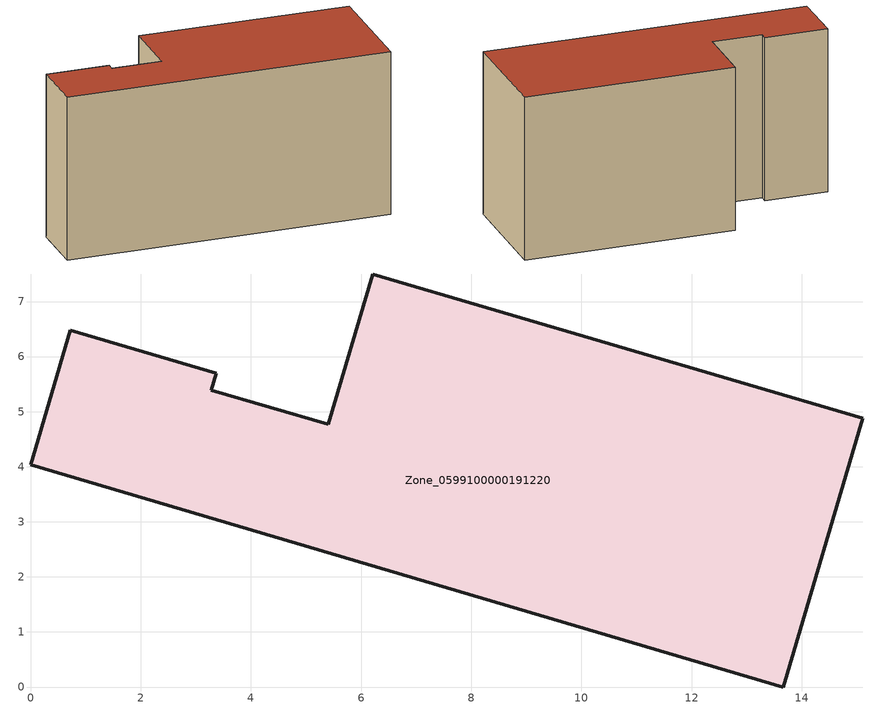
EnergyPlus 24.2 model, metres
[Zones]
Zone_0599100000191220
 floor ground (C_G): 13.67,0 0,4.04 0.72,6.48 3.37,5.7 3.28,5.39 5.4,4.77 6.21,7.5 15.11,4.88 z0
 wall outside (C_F): 15.11,4.88 6.21,7.5 5.4,4.77 3.28,5.39 3.37,5.7 0.72,6.48 0,4.04 13.67,0 15.11,4.88 z0:7.36
 roof outside (C_R): 0,4.04 13.67,0 15.11,4.88 6.21,7.5 5.4,4.77 3.28,5.39 3.37,5.7 0.72,6.48 z7.36
[BUILDING]
Pand.0599100000191220: North Axis=0; Terrain=City; Loads Convergence Tolerance Value=0.04; Temperature Convergence Tolerance Value=0.4; Solar Distribution=FullExterior; Maximum Number of Warmup Days=25; Minimum Number of Warmup Days=1
[Site:Location]
Rotterdam.The.Hague.AP_ZH_NLD Design_Conditions: Latitude=51.96; Longitude=4.45; Time Zone=1; Elevation=-4.5
[SITE:GROUNDTEMPERATURE:BUILDINGSURFACE]
18, 18, 18, 18, 18, 18, 18, 18, 18, 18, 18, 18
[MATERIAL] Thermal Absorptance=0.9; Solar Absorptance=0.7; Visible Absorptance=0.7
Name | Roughness | Thickness | Conductivity | Density | Specific Heat
G.TI.1975-1991 | MediumSmooth | 0.15 | 0.288461 | 540 | 1210
F.TI.1975-1991 | Rough | 0.3 | 0.230769 | 1920 | 840
R.TI.1975-1991 | MediumRough | 0.2 | 0.153846 | 1500 | 1000
[CONSTRUCTION]
C_G: G.TI.1975-1991
C_F: F.TI.1975-1991
C_R: R.TI.1975-1991
[ZONE]
Zone_0599100000191220: Type=1; Multiplier=1; Ceiling Height=Autocalculate; Volume=Autocalculate; Floor Area=autocalculate; Part of Total Floor Area=Yes
[ZONEINFILTRATION:DESIGNFLOWRATE]
Infil_Zone_0599100000191220: Zone or ZoneList or Space or SpaceList=Zone_0599100000191220; Schedule=AlwaysOn; Design Flow Rate Calculation Method=Flow/Area; Flow Rate per Floor Area=0.003; Constant Term Coefficient=1; Temperature Term Coefficient=0; Velocity Term Coefficient=0; Velocity Squared Term Coefficient=0
[HVACTEMPLATE:ZONE:IDEALLOADSAIRSYSTEM]
Zone_0599100000191220: Maximum Heating Supply Air Temperature=50; Minimum Cooling Supply Air Temperature=13; Maximum Heating Supply Air Humidity Ratio=0.0156; Minimum Cooling Supply Air Humidity Ratio=0.0077; Heating Limit=NoLimit; Cooling Limit=NoLimit; Dehumidification Control Type=ConstantSensibleHeatRatio; Cooling Sensible Heat Ratio=0.7; Dehumidification Setpoint=60; Humidification Control Type=None; Humidification Setpoint=30; Outdoor Air Method=None; Outdoor Air Flow Rate per Person=0.00944; Outdoor Air Flow Rate per Zone Floor Area=0; Outdoor Air Flow Rate per Zone=0; Demand Controlled Ventilation Type=None; Outdoor Air Economizer Type=NoEconomizer; Heat Recovery Type=None; Sensible Heat Recovery Effectiveness=0.7; Latent Heat Recovery Effectiveness=0.65
[ZONECONTROL:THERMOSTAT]
ThermostatControl_Zone_0599100000191220: Zone or ZoneList=Zone_0599100000191220; Control Type Schedule=DualSetpointControlType; Control 1=Thermostat_Zone_0599100000191220; Temperature Difference Between Cutout And Setpoint=0
[THERMOSTATSETPOINT:DUALSETPOINT]
Thermostat_Zone_0599100000191220: Heating Setpoint Temperature Schedule=HeatingSetpoint_Zone_0599100000191220; Cooling Setpoint Temperature Schedule=CoolingSetpoint_Zone_0599100000191220
[SCHEDULE:COMPACT]
HeatingSetpoint_Zone_0599100000191220: Through: 12/31, For: AllDays, Until: 24:00, 21
CoolingSetpoint_Zone_0599100000191220: Through: 12/31, For: AllDays, Until: 24:00, 24
DualSetpointControlType: Through: 12/31, For: AllDays, Until: 24:00, 4
AlwaysOn: Through: 12/31, For: AllDays, Until: 24:00, 1
